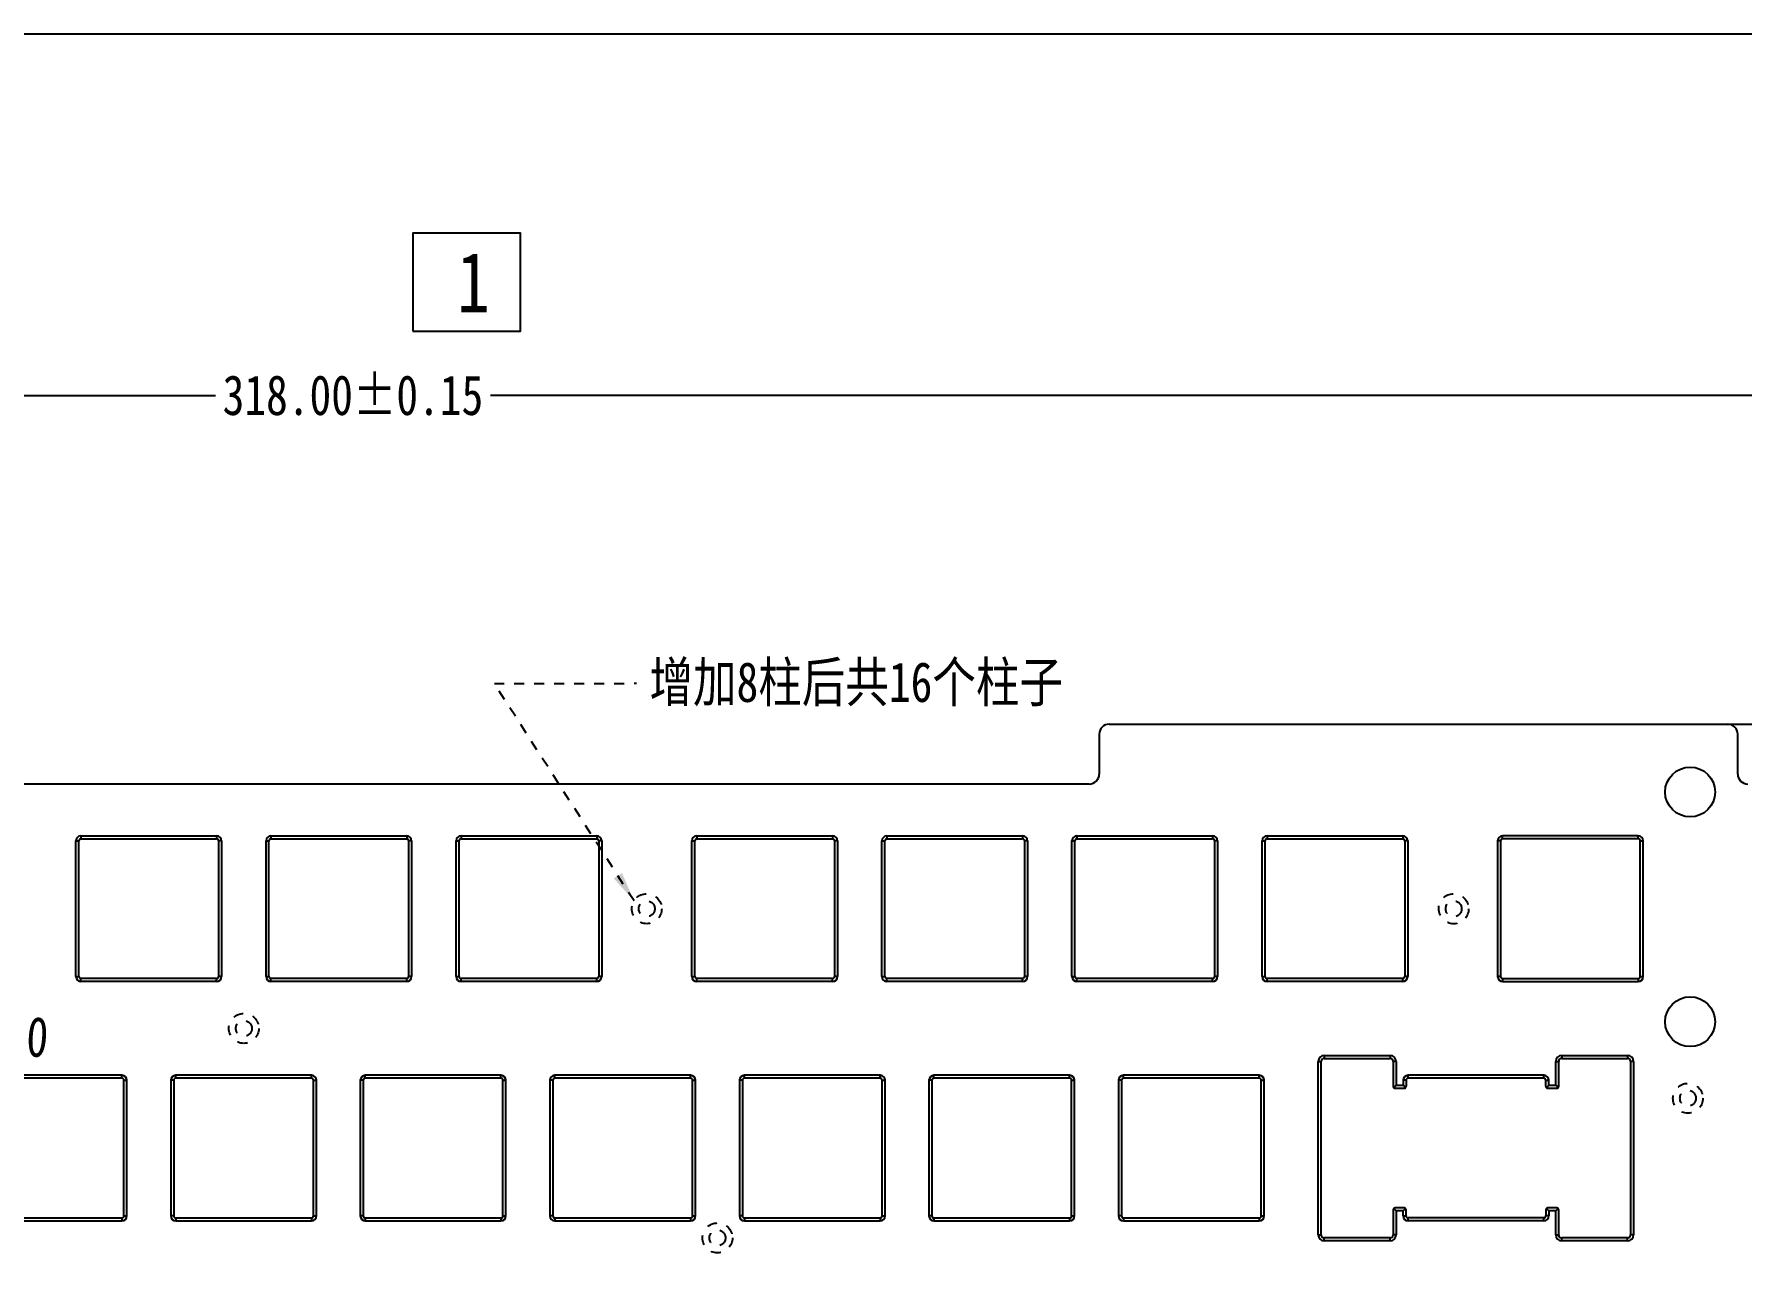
# Model space of a CAD drawing. Header units: inches. Extents: x 504 to 965, y -420 to -94.
# Drawn here: x 703.8 to 875, y -216.4 to -93.7 of the extents above; entities that cross this region are included whole.
import ezdxf

# ---------------------------------------------------------------- set-up
doc = ezdxf.new("R2010")
doc.units = ezdxf.units.IN
doc.header["$LTSCALE"] = 10
doc.header["$MEASUREMENT"] = 0
doc.header["$PDMODE"] = 3
doc.header["$PDSIZE"] = 0.3125
doc.linetypes.add('HIDDEN', pattern=[0.2, 0.1, -0.1])
doc.layers.get('0').update_dxf_attribs({"linetype": 'CONTINUOUS'})
doc.layers.get('Defpoints').update_dxf_attribs({"linetype": 'CONTINUOUS'})
doc.layers.add('hide', color=252, linetype='HIDDEN')
doc.styles.get("Standard").update_dxf_attribs({"font": 'txt', "width": 0.8})
doc.dimstyles.get("Standard").update_dxf_attribs({"dimtxt": 4, "dimasz": 3, "dimexe": 0.125, "dimexo": 0.0625, "dimgap": 0.09, "dimtad": 0, "dimzin": 4, "dimdsep": 46, "dimtxsty": 'Standard', "dimcen": 0.09, "dimclrd": 4, "dimclre": 4, "dimclrt": 1, "dimadec": 0, "dimazin": 0, "dimtp": 0.01, "dimtm": 0.01, "dimtfac": 1, "dimtofl": 0, "dimtmove": 0, "dimatfit": 3, "dimfxl": 1, "dimtolj": 1, "dimtzin": 4, "dimarcsym": 0})

# ---------------------------------------------------------------- blocks, each defined once
blk = doc.blocks.new('*D17')
at = {"color": 4, "lineweight": -2}
for p, q in [((577.56, -200.27), (577.56, -129.76)), ((580.56, -129.89), (722, -129.89)), ((892.55, -129.89), (749.56, -129.89)), ((895.55, -200.27), (895.55, -129.76))]:
    blk.add_line(p, q, dxfattribs=at)
at = {"color": 4}
for points in [[(580.56, -129.39), (580.56, -130.39), (577.56, -129.89)], [(892.55, -130.39), (892.55, -129.39), (895.55, -129.89)]]:
    blk.add_solid(points, dxfattribs=at)
at = {"layer": 'Defpoints', "color": 0}
for p in [(895.55, -129.89), (577.56, -200.33), (895.55, -200.33)]:
    blk.add_point(p, dxfattribs=at)
at = {"color": 2, "insert": (735.78, -129.89), "char_height": 4, "attachment_point": 5}
blk.add_mtext('318.00%%P0{\\fSimSun|b0|i0|c134|p2;.15}', dxfattribs=at)
blk = doc.blocks.new('*D27')
at = {"color": 4, "lineweight": -2}
for p, q in [((872.07, -162.85), (912.04, -162.85)), ((911.91, -165.85), (911.91, -218.44)), ((911.91, -297.35), (911.91, -244.76)), ((872.07, -300.35), (912.04, -300.35))]:
    blk.add_line(p, q, dxfattribs=at)
at = {"color": 4}
for points in [[(912.41, -165.85), (911.41, -165.85), (911.91, -162.85)], [(911.41, -297.35), (912.41, -297.35), (911.91, -300.35)]]:
    blk.add_solid(points, dxfattribs=at)
at = {"layer": 'Defpoints', "color": 0}
for p in [(872.01, -162.85), (911.91, -162.85), (872.01, -300.35)]:
    blk.add_point(p, dxfattribs=at)
at = {"color": 2, "insert": (911.91, -231.6), "char_height": 4, "attachment_point": 5, "rotation": 90}
blk.add_mtext('137.50%%P0.10', dxfattribs=at)
blk = doc.blocks.new('*D24')
at = {"color": 4, "lineweight": -2}
for p, q in [((684.85, -192.95), (685.03, -192.95)), ((684.94, -193.04), (684.94, -192.86)), ((690.08, -193.31), (693.07, -193.51))]:
    blk.add_line(p, q, dxfattribs=at)
at = {"color": 4}
blk.add_solid([(690.11, -192.81), (690.04, -193.8), (687.08, -193.1)], dxfattribs=at)
at = {"layer": 'Defpoints', "color": 0}
for p in [(682.79, -192.8), (687.08, -193.1)]:
    blk.add_point(p, dxfattribs=at)
at = {"color": 2, "insert": (699.28, -193.94), "char_height": 4, "attachment_point": 5, "rotation": 356.0318}
blk.add_mtext('\\A1;%%c4.30', dxfattribs=at)

msp = doc.modelspace()

# ---------------------------------------------------------------- linework, layer by layer
at = {"color": 7, "linetype": 'Continuous'}
for p, q in [((810.586, -163.849), (810.586, -167.849)), ((811.586, -162.849), (873.586, -162.849)), ((874.586, -167.849), (874.586, -163.849)), ((722.086, -168.849), (676.586, -168.849)), ((809.586, -168.849), (752.086, -168.849)), ((708.016, -188.149), (708.016, -174.549)), ((708.016, -174.549), (708.316, -174.549)), ((708.316, -188.149), (708.316, -174.549)), ((708.516, -174.049), (708.516, -174.349)), ((708.516, -174.049), (722.116, -174.049)), ((708.516, -174.349), (722.116, -174.349)), ((722.116, -174.049), (722.116, -174.349)), ((722.316, -174.549), (722.316, -188.149)), ((722.616, -174.549), (722.316, -174.549)), ((722.616, -174.549), (722.616, -188.149)), ((727.066, -188.149), (727.066, -174.549)), ((727.066, -174.549), (727.366, -174.549)), ((727.366, -188.149), (727.366, -174.549)), ((727.566, -174.049), (727.566, -174.349)), ((727.566, -174.049), (741.166, -174.049)), ((727.566, -174.349), (741.166, -174.349)), ((741.166, -174.049), (741.166, -174.349)), ((741.366, -174.549), (741.366, -188.149)), ((741.666, -174.549), (741.366, -174.549)), ((741.666, -174.549), (741.666, -188.149)), ((746.116, -188.149), (746.116, -174.549)), ((746.116, -174.549), (746.416, -174.549)), ((746.416, -188.149), (746.416, -174.549)), ((746.616, -174.049), (746.616, -174.349)), ((746.616, -174.049), (760.216, -174.049)), ((746.616, -174.349), (760.216, -174.349)), ((760.216, -174.049), (760.216, -174.349)), ((760.416, -174.549), (760.416, -188.149)), ((760.716, -174.549), (760.416, -174.549)), ((760.716, -174.549), (760.716, -188.149)), ((769.754, -188.149), (769.754, -174.549)), ((769.754, -174.549), (770.054, -174.549)), ((770.054, -188.149), (770.054, -174.549)), ((770.254, -174.049), (770.254, -174.349)), ((770.254, -174.049), (783.854, -174.049)), ((770.254, -174.349), (783.854, -174.349)), ((783.854, -174.049), (783.854, -174.349)), ((784.054, -174.549), (784.054, -188.149)), ((784.354, -174.549), (784.054, -174.549)), ((784.354, -174.549), (784.354, -188.149)), ((788.804, -188.149), (788.804, -174.549)), ((788.804, -174.549), (789.104, -174.549)), ((789.104, -188.149), (789.104, -174.549)), ((789.304, -174.049), (789.304, -174.349)), ((789.304, -174.049), (802.904, -174.049)), ((789.304, -174.349), (802.904, -174.349)), ((802.904, -174.049), (802.904, -174.349)), ((803.404, -174.549), (803.104, -174.549)), ((803.104, -174.549), (803.104, -188.149)), ((803.404, -174.549), (803.404, -188.149)), ((807.854, -174.549), (808.154, -174.549)), ((807.854, -188.149), (807.854, -174.549)), ((808.154, -188.149), (808.154, -174.549)), ((808.354, -174.049), (821.954, -174.049)), ((808.354, -174.049), (808.354, -174.349)), ((808.354, -174.349), (821.954, -174.349)), ((821.954, -174.049), (821.954, -174.349)), ((822.454, -174.549), (822.154, -174.549)), ((822.154, -174.549), (822.154, -188.149)), ((822.454, -174.549), (822.454, -188.149)), ((826.904, -174.549), (827.204, -174.549)), ((826.904, -188.149), (826.904, -174.549)), ((827.204, -188.149), (827.204, -174.549)), ((827.404, -174.049), (841.004, -174.049)), ((827.404, -174.049), (827.404, -174.349)), ((827.404, -174.349), (841.004, -174.349)), ((841.004, -174.049), (841.004, -174.349)), ((841.504, -174.549), (841.204, -174.549)), ((841.204, -174.549), (841.204, -188.149)), ((841.504, -174.549), (841.504, -188.149)), ((850.821, -174.549), (850.521, -174.549)), ((850.521, -174.549), (850.521, -188.149)), ((850.821, -174.549), (850.821, -188.149)), ((864.621, -174.049), (851.021, -174.049)), ((851.021, -174.349), (851.021, -174.049)), ((864.621, -174.349), (851.021, -174.349)), ((864.621, -174.349), (864.621, -174.049)), ((864.821, -174.549), (865.121, -174.549)), ((864.821, -188.149), (864.821, -174.549)), ((865.121, -188.149), (865.121, -174.549)), ((708.016, -188.149), (708.316, -188.149)), ((722.616, -188.149), (722.316, -188.149)), ((727.066, -188.149), (727.366, -188.149)), ((741.666, -188.149), (741.366, -188.149)), ((746.116, -188.149), (746.416, -188.149)), ((760.716, -188.149), (760.416, -188.149)), ((769.754, -188.149), (770.054, -188.149)), ((784.354, -188.149), (784.054, -188.149)), ((788.804, -188.149), (789.104, -188.149)), ((803.404, -188.149), (803.104, -188.149)), ((807.854, -188.149), (808.154, -188.149)), ((822.454, -188.149), (822.154, -188.149)), ((826.904, -188.149), (827.204, -188.149)), ((841.504, -188.149), (841.204, -188.149)), ((850.821, -188.149), (850.521, -188.149)), ((864.821, -188.149), (865.121, -188.149)), ((708.516, -188.649), (708.516, -188.349)), ((722.116, -188.349), (708.516, -188.349)), ((722.116, -188.649), (708.516, -188.649)), ((722.116, -188.649), (722.116, -188.349)), ((727.566, -188.649), (727.566, -188.349)), ((741.166, -188.349), (727.566, -188.349)), ((741.166, -188.649), (727.566, -188.649)), ((741.166, -188.649), (741.166, -188.349)), ((746.616, -188.649), (746.616, -188.349)), ((760.216, -188.349), (746.616, -188.349)), ((760.216, -188.649), (746.616, -188.649)), ((760.216, -188.649), (760.216, -188.349)), ((770.254, -188.649), (770.254, -188.349)), ((783.854, -188.349), (770.254, -188.349)), ((783.854, -188.649), (770.254, -188.649)), ((783.854, -188.649), (783.854, -188.349)), ((802.904, -188.349), (789.304, -188.349)), ((789.304, -188.649), (789.304, -188.349)), ((802.904, -188.649), (789.304, -188.649)), ((802.904, -188.649), (802.904, -188.349)), ((821.954, -188.349), (808.354, -188.349)), ((808.354, -188.649), (808.354, -188.349)), ((821.954, -188.649), (808.354, -188.649)), ((821.954, -188.649), (821.954, -188.349)), ((841.004, -188.349), (827.404, -188.349)), ((827.404, -188.649), (827.404, -188.349)), ((841.004, -188.649), (827.404, -188.649)), ((841.004, -188.649), (841.004, -188.349)), ((851.021, -188.349), (864.621, -188.349)), ((851.021, -188.349), (851.021, -188.649)), ((851.021, -188.649), (864.621, -188.649)), ((864.621, -188.349), (864.621, -188.649)), ((832.546, -196.649), (832.846, -196.649)), ((832.546, -214.049), (832.546, -196.649)), ((832.846, -214.049), (832.846, -196.649)), ((833.146, -196.049), (839.746, -196.049)), ((833.146, -196.049), (833.146, -196.349)), ((833.146, -196.349), (839.746, -196.349)), ((839.746, -196.049), (839.746, -196.349)), ((840.346, -196.649), (840.046, -196.649)), ((840.046, -196.649), (840.046, -199.149)), ((840.346, -196.649), (840.346, -199.049)), ((856.346, -196.649), (856.646, -196.649)), ((856.346, -199.049), (856.346, -196.649)), ((856.646, -199.149), (856.646, -196.649)), ((856.946, -196.049), (863.546, -196.049)), ((856.946, -196.049), (856.946, -196.349)), ((856.946, -196.349), (863.546, -196.349)), ((863.546, -196.049), (863.546, -196.349)), ((864.146, -196.649), (863.846, -196.649)), ((863.846, -196.649), (863.846, -214.049)), ((864.146, -196.649), (864.146, -214.049)), ((712.621, -198.049), (699.021, -198.049)), ((712.621, -198.349), (699.021, -198.349)), ((712.621, -198.349), (712.621, -198.049)), ((712.821, -212.149), (712.821, -198.549)), ((712.821, -198.549), (713.121, -198.549)), ((713.121, -212.149), (713.121, -198.549)), ((717.521, -198.549), (717.521, -212.149)), ((717.821, -198.549), (717.521, -198.549)), ((717.821, -198.549), (717.821, -212.149)), ((718.021, -198.349), (718.021, -198.049)), ((731.621, -198.049), (718.021, -198.049)), ((731.621, -198.349), (718.021, -198.349)), ((731.621, -198.349), (731.621, -198.049)), ((731.821, -212.149), (731.821, -198.549)), ((731.821, -198.549), (732.121, -198.549)), ((732.121, -212.149), (732.121, -198.549)), ((736.521, -198.549), (736.521, -212.149)), ((736.821, -198.549), (736.521, -198.549)), ((736.821, -198.549), (736.821, -212.149)), ((737.021, -198.349), (737.021, -198.049)), ((750.621, -198.049), (737.021, -198.049)), ((750.621, -198.349), (737.021, -198.349)), ((750.621, -198.349), (750.621, -198.049)), ((750.821, -212.149), (750.821, -198.549)), ((750.821, -198.549), (751.121, -198.549)), ((751.121, -212.149), (751.121, -198.549)), ((755.521, -198.549), (755.521, -212.149)), ((755.821, -198.549), (755.521, -198.549)), ((755.821, -198.549), (755.821, -212.149)), ((756.021, -198.349), (756.021, -198.049)), ((769.621, -198.049), (756.021, -198.049)), ((769.621, -198.349), (756.021, -198.349)), ((769.621, -198.349), (769.621, -198.049)), ((769.821, -212.149), (769.821, -198.549)), ((769.821, -198.549), (770.121, -198.549)), ((770.121, -212.149), (770.121, -198.549)), ((774.821, -198.549), (774.521, -198.549)), ((774.521, -198.549), (774.521, -212.149)), ((774.821, -198.549), (774.821, -212.149)), ((788.621, -198.049), (775.021, -198.049)), ((775.021, -198.349), (775.021, -198.049)), ((788.621, -198.349), (775.021, -198.349)), ((788.621, -198.349), (788.621, -198.049)), ((788.821, -198.549), (789.121, -198.549)), ((788.821, -212.149), (788.821, -198.549)), ((789.121, -212.149), (789.121, -198.549)), ((793.821, -198.549), (793.521, -198.549)), ((793.521, -198.549), (793.521, -212.149)), ((793.821, -198.549), (793.821, -212.149)), ((807.621, -198.049), (794.021, -198.049)), ((794.021, -198.349), (794.021, -198.049)), ((807.621, -198.349), (794.021, -198.349)), ((807.621, -198.349), (807.621, -198.049)), ((807.821, -198.549), (808.121, -198.549)), ((807.821, -212.149), (807.821, -198.549)), ((808.121, -212.149), (808.121, -198.549)), ((812.821, -198.549), (812.521, -198.549)), ((812.521, -198.549), (812.521, -212.149)), ((812.821, -198.549), (812.821, -212.149)), ((826.621, -198.049), (813.021, -198.049)), ((813.021, -198.349), (813.021, -198.049)), ((826.621, -198.349), (813.021, -198.349)), ((826.621, -198.349), (826.621, -198.049)), ((826.821, -198.549), (827.121, -198.549)), ((826.821, -212.149), (826.821, -198.549)), ((827.121, -212.149), (827.121, -198.549)), ((841.346, -198.549), (841.046, -198.549)), ((841.046, -198.549), (841.046, -199.049)), ((841.346, -198.549), (841.346, -199.149)), ((855.146, -198.049), (841.546, -198.049)), ((841.546, -198.349), (841.546, -198.049)), ((855.146, -198.349), (841.546, -198.349)), ((855.146, -198.349), (855.146, -198.049)), ((855.346, -198.549), (855.646, -198.549)), ((855.346, -199.149), (855.346, -198.549)), ((855.646, -199.049), (855.646, -198.549)), ((840.105, -199.291), (840.346, -199.049)), ((840.246, -199.349), (841.146, -199.349)), ((840.346, -199.049), (841.046, -199.049)), ((841.288, -199.291), (841.046, -199.049)), ((855.405, -199.291), (855.646, -199.049)), ((855.546, -199.349), (856.446, -199.349)), ((855.646, -199.049), (856.346, -199.049)), ((856.588, -199.291), (856.346, -199.049)), ((712.821, -212.149), (713.121, -212.149)), ((717.821, -212.149), (717.521, -212.149)), ((731.821, -212.149), (732.121, -212.149)), ((736.821, -212.149), (736.521, -212.149)), ((750.821, -212.149), (751.121, -212.149)), ((755.821, -212.149), (755.521, -212.149)), ((769.821, -212.149), (770.121, -212.149)), ((774.821, -212.149), (774.521, -212.149)), ((788.821, -212.149), (789.121, -212.149)), ((793.821, -212.149), (793.521, -212.149)), ((807.821, -212.149), (808.121, -212.149)), ((812.821, -212.149), (812.521, -212.149)), ((826.821, -212.149), (827.121, -212.149)), ((840.046, -211.549), (840.046, -214.049)), ((840.105, -211.408), (840.346, -211.649)), ((841.146, -211.349), (840.246, -211.349)), ((841.046, -211.649), (840.346, -211.649)), ((840.346, -211.649), (840.346, -214.049)), ((841.288, -211.408), (841.046, -211.649)), ((841.046, -212.149), (841.046, -211.649)), ((841.046, -212.149), (841.346, -212.149)), ((841.346, -212.149), (841.346, -211.549)), ((855.346, -211.549), (855.346, -212.149)), ((855.646, -212.149), (855.346, -212.149)), ((855.405, -211.408), (855.646, -211.649)), ((856.446, -211.349), (855.546, -211.349)), ((856.346, -211.649), (855.646, -211.649)), ((855.646, -211.649), (855.646, -212.149)), ((856.588, -211.408), (856.346, -211.649)), ((856.346, -214.049), (856.346, -211.649)), ((856.646, -214.049), (856.646, -211.549)), ((699.021, -212.349), (712.621, -212.349)), ((699.021, -212.649), (712.621, -212.649)), ((712.621, -212.349), (712.621, -212.649)), ((718.021, -212.349), (718.021, -212.649)), ((718.021, -212.349), (731.621, -212.349)), ((718.021, -212.649), (731.621, -212.649)), ((731.621, -212.349), (731.621, -212.649)), ((737.021, -212.349), (737.021, -212.649)), ((737.021, -212.349), (750.621, -212.349)), ((737.021, -212.649), (750.621, -212.649)), ((750.621, -212.349), (750.621, -212.649)), ((756.021, -212.349), (756.021, -212.649)), ((756.021, -212.349), (769.621, -212.349)), ((756.021, -212.649), (769.621, -212.649)), ((769.621, -212.349), (769.621, -212.649)), ((775.021, -212.349), (788.621, -212.349)), ((775.021, -212.349), (775.021, -212.649)), ((775.021, -212.649), (788.621, -212.649)), ((788.621, -212.349), (788.621, -212.649)), ((794.021, -212.349), (807.621, -212.349)), ((794.021, -212.349), (794.021, -212.649)), ((794.021, -212.649), (807.621, -212.649)), ((807.621, -212.349), (807.621, -212.649)), ((813.021, -212.349), (826.621, -212.349)), ((813.021, -212.349), (813.021, -212.649)), ((813.021, -212.649), (826.621, -212.649)), ((826.621, -212.349), (826.621, -212.649)), ((855.146, -212.349), (841.546, -212.349)), ((841.546, -212.649), (841.546, -212.349)), ((855.146, -212.649), (841.546, -212.649)), ((855.146, -212.649), (855.146, -212.349)), ((832.546, -214.049), (832.846, -214.049)), ((839.746, -214.349), (833.146, -214.349)), ((833.146, -214.649), (833.146, -214.349)), ((839.746, -214.649), (833.146, -214.649)), ((839.746, -214.649), (839.746, -214.349)), ((840.346, -214.049), (840.046, -214.049)), ((856.346, -214.049), (856.646, -214.049)), ((863.546, -214.349), (856.946, -214.349)), ((856.946, -214.649), (856.946, -214.349)), ((863.546, -214.649), (856.946, -214.649)), ((863.546, -214.649), (863.546, -214.349)), ((864.146, -214.049), (863.846, -214.049))]:
    msp.add_line(p, q, dxfattribs=at)
msp.add_line((752.086, -168.849), (722.086, -168.849))
for points in [[(503.953, -419.505), (964.768, -419.505), (964.768, -93.676), (503.953, -93.676)], [(741.798, -123.446), (752.562, -123.446), (752.562, -113.628), (741.798, -113.628)]]:
    msp.add_lwpolyline(points, close=True)
for centre in [(869.81, -169.649), (869.81, -192.678)]:
    msp.add_circle(centre, 2.5, dxfattribs=at)
for centre, radius, start, end in [((811.586, -163.849), 1, 90, 180), ((873.586, -163.849), 1, 0, 90), ((809.586, -167.849), 1, 270, 0), ((875.586, -167.849), 1, 180, 270), ((708.516, -174.549), 0.5, 90, 180), ((708.516, -174.549), 0.2, 90, 180), ((722.116, -174.549), 0.5, 0, 90), ((722.116, -174.549), 0.2, 0, 90), ((727.566, -174.549), 0.5, 90, 180), ((727.566, -174.549), 0.2, 90, 180), ((741.166, -174.549), 0.5, 0, 90), ((741.166, -174.549), 0.2, 0, 90), ((746.616, -174.549), 0.5, 90, 180), ((746.616, -174.549), 0.2, 90, 180), ((760.216, -174.549), 0.5, 0, 90), ((760.216, -174.549), 0.2, 0, 90), ((770.254, -174.549), 0.5, 90, 180), ((770.254, -174.549), 0.2, 90, 180), ((783.854, -174.549), 0.5, 0, 90), ((783.854, -174.549), 0.2, 0, 90), ((789.304, -174.549), 0.5, 90, 180), ((789.304, -174.549), 0.2, 90, 180), ((802.904, -174.549), 0.5, 0, 90), ((802.904, -174.549), 0.2, 0, 90), ((808.354, -174.549), 0.5, 90, 180), ((808.354, -174.549), 0.2, 90, 180), ((821.954, -174.549), 0.5, 0, 90), ((821.954, -174.549), 0.2, 0, 90), ((827.404, -174.549), 0.5, 90, 180), ((827.404, -174.549), 0.2, 90, 180), ((841.004, -174.549), 0.5, 0, 90), ((841.004, -174.549), 0.2, 0, 90), ((851.021, -174.549), 0.5, 90, 180), ((851.021, -174.549), 0.2, 90, 180), ((864.621, -174.549), 0.5, 0, 90), ((864.621, -174.549), 0.2, 0, 90), ((708.516, -188.149), 0.5, 180, 270), ((708.516, -188.149), 0.2, 180, 270), ((722.116, -188.149), 0.5, 270, 0), ((722.116, -188.149), 0.2, 270, 0), ((727.566, -188.149), 0.5, 180, 270), ((727.566, -188.149), 0.2, 180, 270), ((741.166, -188.149), 0.5, 270, 0), ((741.166, -188.149), 0.2, 270, 0), ((746.616, -188.149), 0.5, 180, 270), ((746.616, -188.149), 0.2, 180, 270), ((760.216, -188.149), 0.5, 270, 0), ((760.216, -188.149), 0.2, 270, 0), ((770.254, -188.149), 0.5, 180, 270), ((770.254, -188.149), 0.2, 180, 270), ((783.854, -188.149), 0.5, 270, 0), ((783.854, -188.149), 0.2, 270, 0), ((789.304, -188.149), 0.5, 180, 270), ((789.304, -188.149), 0.2, 180, 270), ((802.904, -188.149), 0.5, 270, 0), ((802.904, -188.149), 0.2, 270, 0), ((808.354, -188.149), 0.5, 180, 270), ((808.354, -188.149), 0.2, 180, 270), ((821.954, -188.149), 0.5, 270, 0), ((821.954, -188.149), 0.2, 270, 0), ((827.404, -188.149), 0.5, 180, 270), ((827.404, -188.149), 0.2, 180, 270), ((841.004, -188.149), 0.5, 270, 0), ((841.004, -188.149), 0.2, 270, 0), ((851.021, -188.149), 0.5, 180, 270), ((851.021, -188.149), 0.2, 180, 270), ((864.621, -188.149), 0.5, 270, 360), ((864.621, -188.149), 0.2, 270, 0), ((833.146, -196.649), 0.6, 90, 180), ((833.146, -196.649), 0.3, 90, 180), ((839.746, -196.649), 0.6, 0, 90), ((839.746, -196.649), 0.3, 0, 90), ((856.946, -196.649), 0.6, 90, 180), ((856.946, -196.649), 0.3, 90, 180), ((863.546, -196.649), 0.6, 0, 90), ((863.546, -196.649), 0.3, 0, 90), ((712.621, -198.549), 0.5, 0, 90), ((712.621, -198.549), 0.2, 0, 90), ((718.021, -198.549), 0.5, 90, 180), ((718.021, -198.549), 0.2, 90, 180), ((731.621, -198.549), 0.5, 0, 90), ((731.621, -198.549), 0.2, 0, 90), ((737.021, -198.549), 0.5, 90, 180), ((737.021, -198.549), 0.2, 90, 180), ((750.621, -198.549), 0.5, 0, 90), ((750.621, -198.549), 0.2, 0, 90), ((756.021, -198.549), 0.5, 90, 180), ((756.021, -198.549), 0.2, 90, 180), ((769.621, -198.549), 0.5, 0, 90), ((769.621, -198.549), 0.2, 0, 90), ((775.021, -198.549), 0.5, 90, 180), ((775.021, -198.549), 0.2, 90, 180), ((788.621, -198.549), 0.5, 0, 90), ((788.621, -198.549), 0.2, 0, 90), ((794.021, -198.549), 0.5, 90, 180), ((794.021, -198.549), 0.2, 90, 180), ((807.621, -198.549), 0.5, 0, 90), ((807.621, -198.549), 0.2, 0, 90), ((813.021, -198.549), 0.5, 90, 180), ((813.021, -198.549), 0.2, 90, 180), ((826.621, -198.549), 0.5, 0, 90), ((826.621, -198.549), 0.2, 0, 90), ((841.546, -198.549), 0.5, 90, 180), ((841.546, -198.549), 0.2, 90, 180), ((855.146, -198.549), 0.5, 0, 90), ((855.146, -198.549), 0.2, 0, 90), ((840.246, -199.149), 0.2, 180, 270), ((841.146, -199.149), 0.2, 270, 0), ((855.546, -199.149), 0.2, 180, 270), ((856.446, -199.149), 0.2, 270, 0), ((712.621, -212.149), 0.5, 270, 0), ((712.621, -212.149), 0.2, 270, 0), ((718.021, -212.149), 0.5, 180, 270), ((718.021, -212.149), 0.2, 180, 270), ((731.621, -212.149), 0.5, 270, 0), ((731.621, -212.149), 0.2, 270, 0), ((737.021, -212.149), 0.5, 180, 270), ((737.021, -212.149), 0.2, 180, 270), ((750.621, -212.149), 0.5, 270, 360), ((750.621, -212.149), 0.2, 270, 0), ((756.021, -212.149), 0.5, 180, 270), ((756.021, -212.149), 0.2, 180, 270), ((769.621, -212.149), 0.5, 270, 0), ((769.621, -212.149), 0.2, 270, 0), ((775.021, -212.149), 0.5, 180, 270), ((775.021, -212.149), 0.2, 180, 270), ((788.621, -212.149), 0.5, 270, 0), ((788.621, -212.149), 0.2, 270, 0), ((794.021, -212.149), 0.5, 180, 270), ((794.021, -212.149), 0.2, 180, 270), ((807.621, -212.149), 0.5, 270, 360), ((807.621, -212.149), 0.2, 270, 0), ((813.021, -212.149), 0.5, 180, 270), ((813.021, -212.149), 0.2, 180, 270), ((826.621, -212.149), 0.5, 270, 0), ((826.621, -212.149), 0.2, 270, 0), ((840.246, -211.549), 0.2, 90, 180), ((841.546, -212.149), 0.5, 180, 270), ((841.146, -211.549), 0.2, 0, 90), ((841.546, -212.149), 0.2, 180, 270), ((855.146, -212.149), 0.5, 270, 0), ((855.146, -212.149), 0.2, 270, 0), ((855.546, -211.549), 0.2, 90, 180), ((856.446, -211.549), 0.2, 0, 90), ((833.146, -214.049), 0.6, 180, 270), ((833.146, -214.049), 0.3, 180, 270), ((839.746, -214.049), 0.6, 270, 0), ((839.746, -214.049), 0.3, 270, 0), ((856.946, -214.049), 0.6, 180, 270), ((856.946, -214.049), 0.3, 180, 270), ((863.546, -214.049), 0.6, 270, 0), ((863.546, -214.049), 0.3, 270, 0)]:
    msp.add_arc(centre, radius, start, end, dxfattribs=at)
at = {"layer": 'hide', "color": 1}
for centre, radius in [((765.234, -181.349), 1.5), ((765.234, -181.349), 0.8), ((846.115, -181.356), 1.5), ((846.115, -181.356), 0.8), ((724.846, -193.349), 1.5), ((724.846, -193.349), 0.8), ((869.598, -200.349), 1.5), ((869.598, -200.349), 0.8)]:
    msp.add_circle(centre, radius, dxfattribs=at)
at = {"layer": 'hide', "color": 6}
for radius in [1.5, 0.8]:
    msp.add_circle((772.321, -214.349), radius, dxfattribs=at)

# ---------------------------------------------------------------- texts
at = {"insert": (746.225, -115.548), "char_height": 6, "width": 6.57014, "attachment_point": 1}
msp.add_mtext('1', dxfattribs=at)
at = {"layer": 'hide', "color": 1, "insert": (765.505, -156.62), "char_height": 4, "attachment_point": 1}
msp.add_mtext('{\\fSimSun|b0|i0|c134|p2;增加}8{\\fSimSun|b0|i0|c134|p2;柱后共}16{\\fSimSun|b0|i0|c134|p2;个柱子}', dxfattribs=at)

# ---------------------------------------------------------------- dimensions: what is measured, and where the dimension line sits
dim = msp.add_linear_dim(base=(895.551, -129.885), p1=(577.555, -200.328), p2=(895.551, -200.328), text='<>%%P0{\\fSimSun|b0|i0|c134|p2;.15}', dimstyle='Standard', override={"dimclrt": 2})
dim.commit()
dim.dimension.update_dxf_attribs({"geometry": '*D17', "text_midpoint": (735.78, -129.885), "dimtype": 160})
dim = msp.add_linear_dim(base=(911.912, -162.849), p1=(872.007, -300.349), p2=(872.007, -162.849), angle=90, text='<>%%P0.10', dimstyle='Standard', override={"dimclrt": 2})
dim.commit()
dim.dimension.update_dxf_attribs({"geometry": '*D27', "text_midpoint": (911.912, -231.599)})
dim = msp.add_diameter_dim_2p(p1=(682.793, -192.801), p2=(687.082, -193.098), dimstyle='Standard', override={"dimclrt": 2})
dim.commit()
dim.dimension.update_dxf_attribs({"geometry": '*D24', "text_midpoint": (699.276, -193.944)})

# ---------------------------------------------------------------- leaders
at = {"layer": 'hide', "annotation_type": 0, "has_hookline": 1, "hookline_direction": 1, "text_width": 44.734}
msp.add_leader([(763.957, -180.562), (749.955, -158.782), (764.216, -158.754)], dimstyle='Standard', override={"dimgap": 0.09, "dimtad": 0}, dxfattribs=at)

doc.saveas('drawing.dxf')
